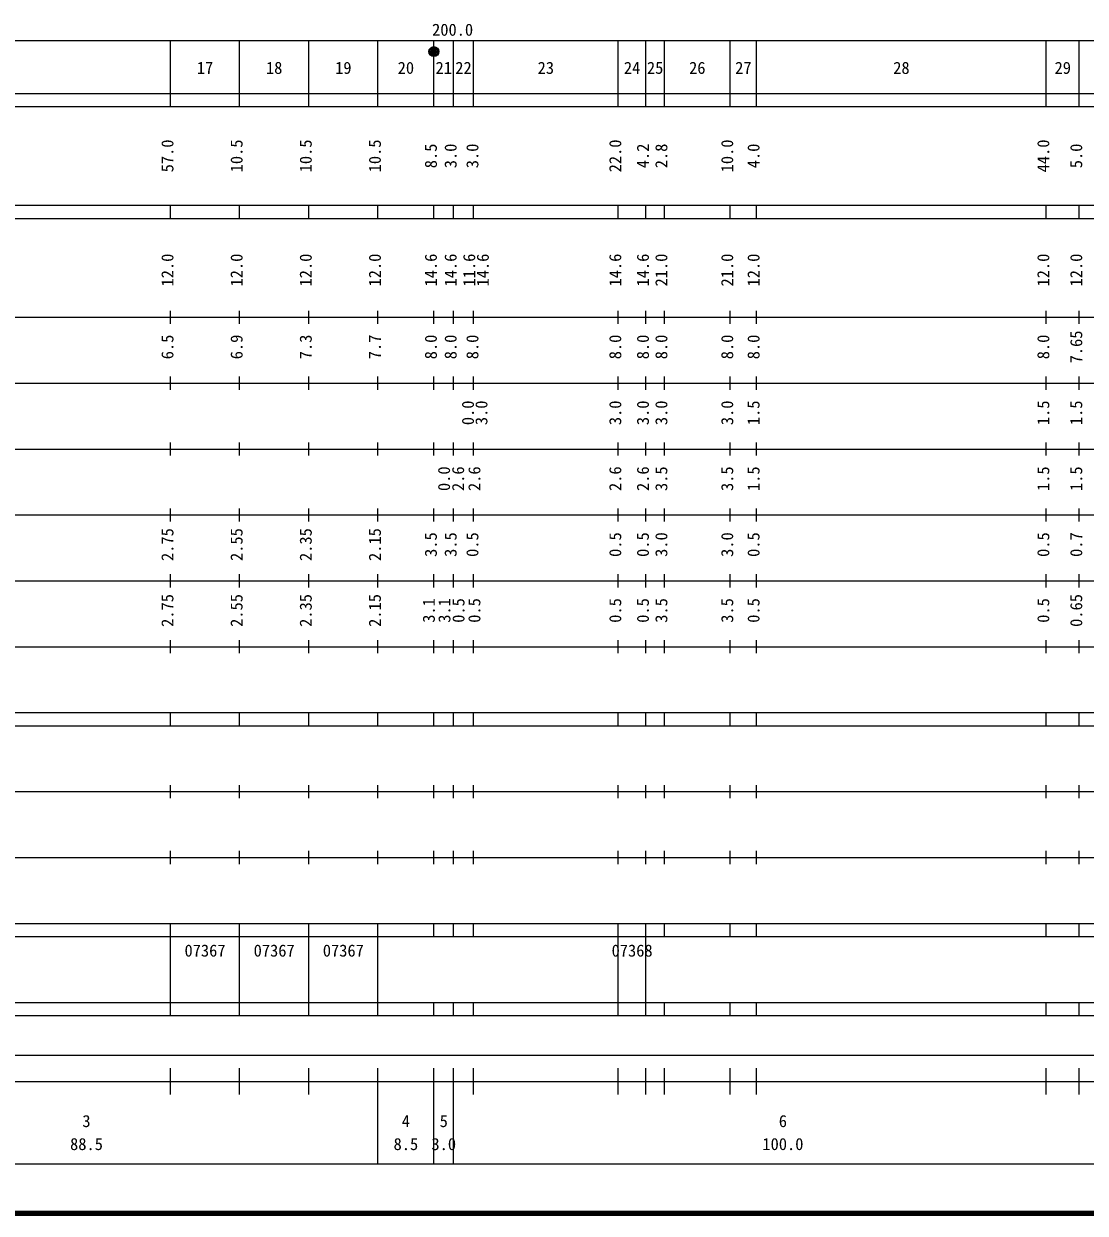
# Model space of a CAD drawing. Units: millimetres on the paper, enlarged 1000 times. Extents: x 40000 to 680000, y 20000 to 380000.
# Drawn here: x 202727 to 363906, y 20000 to 200558 of the extents above; entities that cross this region are included whole.
import ezdxf
from ezdxf.enums import TextEntityAlignment as Align

# ---------------------------------------------------------------- set-up
doc = ezdxf.new("R2010")
doc.units = ezdxf.units.MM
doc.header["$LTSCALE"] = 1000
doc.header["$PDMODE"] = 32
doc.header["$PDSIZE"] = 500
doc.layers.add('M-TTL', color=2, linetype='Continuous', lineweight=140)
doc.layers.add('M-TTL-BAND', color=7, linetype='Continuous', lineweight=13)
doc.styles.add('ＭＳ ゴシック', font='')
doc.styles.get('ＭＳ ゴシック').set_extended_font_data('MS Gothic')

msp = doc.modelspace()

# ---------------------------------------------------------------- linework, layer by layer
at = {"layer": 'M-TTL'}
msp.add_line((40000, 20000), (680000, 20000), dxfattribs=at)
at = {"layer": 'M-TTL-BAND'}
for p, q in [((68000, 198000), (579000, 198000)), ((225000, 188000), (225000, 198000)), ((235500, 188000), (235500, 198000)), ((246000, 188000), (246000, 198000)), ((256500, 188000), (256500, 198000)), ((265000, 188000), (265000, 198000)), ((268000, 188000), (268000, 198000)), ((271000, 188000), (271000, 198000)), ((293000, 188000), (293000, 198000)), ((297200, 188000), (297200, 198000)), ((300000, 188000), (300000, 198000)), ((310000, 188000), (310000, 198000)), ((314000, 188000), (314000, 198000)), ((358000, 188000), (358000, 198000)), ((363000, 188000), (363000, 198000)), ((40000, 190000), (579000, 190000)), ((40000, 188000), (579000, 188000)), ((40000, 173000), (579000, 173000)), ((225000, 171000), (225000, 173000)), ((235500, 171000), (235500, 173000)), ((246000, 171000), (246000, 173000)), ((256500, 171000), (256500, 173000)), ((265000, 171000), (265000, 173000)), ((268000, 171000), (268000, 173000)), ((271000, 171000), (271000, 173000)), ((293000, 171000), (293000, 173000)), ((297200, 171000), (297200, 173000)), ((300000, 171000), (300000, 173000)), ((310000, 171000), (310000, 173000)), ((314000, 171000), (314000, 173000)), ((358000, 171000), (358000, 173000)), ((363000, 171000), (363000, 173000)), ((40000, 171000), (579000, 171000)), ((40000, 156000), (579000, 156000)), ((225000, 155000), (225000, 157000)), ((235500, 155000), (235500, 157000)), ((246000, 155000), (246000, 157000)), ((256500, 155000), (256500, 157000)), ((265000, 155000), (265000, 157000)), ((268000, 155000), (268000, 157000)), ((271000, 155000), (271000, 157000)), ((293000, 155000), (293000, 157000)), ((297200, 155000), (297200, 157000)), ((300000, 155000), (300000, 157000)), ((310000, 155000), (310000, 157000)), ((314000, 155000), (314000, 157000)), ((358000, 155000), (358000, 157000)), ((363000, 155000), (363000, 157000)), ((225000, 145000), (225000, 147000)), ((235500, 145000), (235500, 147000)), ((246000, 145000), (246000, 147000)), ((256500, 145000), (256500, 147000)), ((265000, 145000), (265000, 147000)), ((268000, 145000), (268000, 147000)), ((271000, 145000), (271000, 147000)), ((293000, 145000), (293000, 147000)), ((297200, 145000), (297200, 147000)), ((300000, 145000), (300000, 147000)), ((310000, 145000), (310000, 147000)), ((314000, 145000), (314000, 147000)), ((358000, 145000), (358000, 147000)), ((363000, 145000), (363000, 147000)), ((46000, 146000), (579000, 146000)), ((52000, 136000), (579000, 136000)), ((225000, 135000), (225000, 137000)), ((235500, 135000), (235500, 137000)), ((246000, 135000), (246000, 137000)), ((256500, 135000), (256500, 137000)), ((265000, 135000), (265000, 137000)), ((268000, 135000), (268000, 137000)), ((271000, 135000), (271000, 137000)), ((293000, 135000), (293000, 137000)), ((297200, 135000), (297200, 137000)), ((300000, 135000), (300000, 137000)), ((310000, 135000), (310000, 137000)), ((314000, 135000), (314000, 137000)), ((358000, 135000), (358000, 137000)), ((363000, 135000), (363000, 137000)), ((225000, 125000), (225000, 127000)), ((235500, 125000), (235500, 127000)), ((246000, 125000), (246000, 127000)), ((256500, 125000), (256500, 127000)), ((265000, 125000), (265000, 127000)), ((268000, 125000), (268000, 127000)), ((271000, 125000), (271000, 127000)), ((293000, 125000), (293000, 127000)), ((297200, 125000), (297200, 127000)), ((300000, 125000), (300000, 127000)), ((310000, 125000), (310000, 127000)), ((314000, 125000), (314000, 127000)), ((358000, 125000), (358000, 127000)), ((363000, 125000), (363000, 127000)), ((46000, 126000), (579000, 126000)), ((52000, 116000), (579000, 116000)), ((225000, 115000), (225000, 117000)), ((235500, 115000), (235500, 117000)), ((246000, 115000), (246000, 117000)), ((256500, 115000), (256500, 117000)), ((265000, 115000), (265000, 117000)), ((268000, 115000), (268000, 117000)), ((271000, 115000), (271000, 117000)), ((293000, 115000), (293000, 117000)), ((297200, 115000), (297200, 117000)), ((300000, 115000), (300000, 117000)), ((310000, 115000), (310000, 117000)), ((314000, 115000), (314000, 117000)), ((358000, 115000), (358000, 117000)), ((363000, 115000), (363000, 117000)), ((225000, 105000), (225000, 107000)), ((235500, 105000), (235500, 107000)), ((246000, 105000), (246000, 107000)), ((256500, 105000), (256500, 107000)), ((265000, 105000), (265000, 107000)), ((268000, 105000), (268000, 107000)), ((271000, 105000), (271000, 107000)), ((293000, 105000), (293000, 107000)), ((297200, 105000), (297200, 107000)), ((300000, 105000), (300000, 107000)), ((310000, 105000), (310000, 107000)), ((314000, 105000), (314000, 107000)), ((358000, 105000), (358000, 107000)), ((363000, 105000), (363000, 107000)), ((46000, 106000), (579000, 106000)), ((40000, 96000), (579000, 96000)), ((225000, 94000), (225000, 96000)), ((235500, 94000), (235500, 96000)), ((246000, 94000), (246000, 96000)), ((256500, 94000), (256500, 96000)), ((265000, 94000), (265000, 96000)), ((268000, 94000), (268000, 96000)), ((271000, 94000), (271000, 96000)), ((293000, 94000), (293000, 96000)), ((297200, 94000), (297200, 96000)), ((300000, 94000), (300000, 96000)), ((310000, 94000), (310000, 96000)), ((314000, 94000), (314000, 96000)), ((358000, 94000), (358000, 96000)), ((363000, 94000), (363000, 96000)), ((40000, 94000), (579000, 94000)), ((225000, 83000), (225000, 85000)), ((235500, 83000), (235500, 85000)), ((246000, 83000), (246000, 85000)), ((256500, 83000), (256500, 85000)), ((265000, 83000), (265000, 85000)), ((268000, 83000), (268000, 85000)), ((271000, 83000), (271000, 85000)), ((293000, 83000), (293000, 85000)), ((297200, 83000), (297200, 85000)), ((300000, 83000), (300000, 85000)), ((310000, 83000), (310000, 85000)), ((314000, 83000), (314000, 85000)), ((358000, 83000), (358000, 85000)), ((363000, 83000), (363000, 85000)), ((49000, 84000), (579000, 84000)), ((225000, 73000), (225000, 75000)), ((235500, 73000), (235500, 75000)), ((246000, 73000), (246000, 75000)), ((256500, 73000), (256500, 75000)), ((265000, 73000), (265000, 75000)), ((268000, 73000), (268000, 75000)), ((271000, 73000), (271000, 75000)), ((293000, 73000), (293000, 75000)), ((297200, 73000), (297200, 75000)), ((300000, 73000), (300000, 75000)), ((310000, 73000), (310000, 75000)), ((314000, 73000), (314000, 75000)), ((358000, 73000), (358000, 75000)), ((363000, 73000), (363000, 75000)), ((40000, 74000), (579000, 74000)), ((40000, 64000), (579000, 64000)), ((225000, 62000), (225000, 64000)), ((235500, 62000), (235500, 64000)), ((246000, 62000), (246000, 64000)), ((256500, 62000), (256500, 64000)), ((265000, 62000), (265000, 64000)), ((268000, 62000), (268000, 64000)), ((271000, 62000), (271000, 64000)), ((293000, 62000), (293000, 64000)), ((297200, 62000), (297200, 64000)), ((300000, 62000), (300000, 64000)), ((310000, 62000), (310000, 64000)), ((314000, 62000), (314000, 64000)), ((358000, 62000), (358000, 64000)), ((363000, 62000), (363000, 64000)), ((40000, 62000), (579000, 62000)), ((225000, 52000), (225000, 62000)), ((225000, 52000), (225000, 62000)), ((235500, 52000), (235500, 62000)), ((235500, 52000), (235500, 62000)), ((246000, 52000), (246000, 62000)), ((246000, 52000), (246000, 62000)), ((256500, 52000), (256500, 62000)), ((293000, 52000), (293000, 62000)), ((297200, 52000), (297200, 62000)), ((40000, 52000), (579000, 52000)), ((225000, 50000), (225000, 52000)), ((235500, 50000), (235500, 52000)), ((246000, 50000), (246000, 52000)), ((256500, 50000), (256500, 52000)), ((265000, 50000), (265000, 52000)), ((268000, 50000), (268000, 52000)), ((271000, 50000), (271000, 52000)), ((293000, 50000), (293000, 52000)), ((297200, 50000), (297200, 52000)), ((300000, 50000), (300000, 52000)), ((310000, 50000), (310000, 52000)), ((314000, 50000), (314000, 52000)), ((358000, 50000), (358000, 52000)), ((363000, 50000), (363000, 52000)), ((40000, 50000), (579000, 50000)), ((71000, 44000), (565000, 44000)), ((225000, 38000), (225000, 42000)), ((235500, 38000), (235500, 42000)), ((246000, 38000), (246000, 42000)), ((256500, 27500), (256500, 42000)), ((265000, 27500), (265000, 42000)), ((268000, 27500), (268000, 42000)), ((271000, 38000), (271000, 42000)), ((293000, 38000), (293000, 42000)), ((297200, 38000), (297200, 42000)), ((300000, 38000), (300000, 42000)), ((310000, 38000), (310000, 42000)), ((314000, 38000), (314000, 42000)), ((358000, 38000), (358000, 42000)), ((363000, 38000), (363000, 42000)), ((40000, 40000), (579000, 40000)), ((68000, 27500), (579000, 27500))]:
    msp.add_line(p, q, dxfattribs=at)
for radius in [750, 600, 450, 300, 150, 20]:
    msp.add_circle((265000, 196342), radius, dxfattribs=at)
msp.add_point((265000, 196342), dxfattribs=at)

# ---------------------------------------------------------------- texts
at = {"layer": 'M-TTL-BAND', "style": 'ＭＳ ゴシック'}
for s, p in [('200.0', (267844, 198195)), ('17', (230250, 192405)), ('18', (240750, 192405)), ('19', (251250, 192405)), ('20', (260750, 192405)), ('21', (266500, 192405)), ('22', (269500, 192405)), ('23', (282000, 192405)), ('24', (295100, 192405)), ('25', (298600, 192405)), ('26', (305000, 192405)), ('27', (312000, 192405)), ('28', (336000, 192405)), ('29', (360500, 192405)), ('07367', (230250, 58405)), ('07367', (240750, 58405)), ('07367', (251250, 58405)), ('07368', (295100, 58405)), ('3', (212250, 32523)), ('4', (260750, 32523)), ('5', (266500, 32523)), ('6', (318000, 32523)), ('88.5', (212250, 29033)), ('8.5', (260750, 29033)), ('3.0', (266500, 29033)), ('100.0', (318000, 29033))]:
    msp.add_text(s, height=1833, dxfattribs=at).set_placement(p, align=Align.BOTTOM_CENTER)
for s, p in [('57.0', (226000, 180500)), ('10.5', (236500, 180500)), ('10.5', (247000, 180500)), ('10.5', (257500, 180500)), ('22.0', (294000, 180500)), ('10.0', (311000, 180500)), ('44.0', (359000, 180500)), ('8.5', (266000, 180500)), ('3.0', (269000, 180500)), ('3.0', (272308, 180500)), ('4.2', (298200, 180500)), ('2.8', (301000, 180500)), ('4.0', (315000, 180500)), ('5.0', (364000, 180500)), ('12.0', (226000, 163174)), ('12.0', (236500, 163174)), ('12.0', (247000, 163174)), ('12.0', (257500, 163174)), ('14.6', (266000, 163174)), ('14.6', (269000, 163174)), ('11.6', (271821, 163174)), ('14.6', (273889, 163174)), ('14.6', (294000, 163174)), ('14.6', (298200, 163174)), ('21.0', (301000, 163174)), ('21.0', (311000, 163174)), ('12.0', (315000, 163174)), ('12.0', (359000, 163174)), ('12.0', (364000, 163174)), ('7.65', (364000, 151500)), ('6.5', (226000, 151500)), ('6.9', (236500, 151500)), ('7.3', (247000, 151500)), ('7.7', (257500, 151500)), ('8.0', (266000, 151500)), ('8.0', (269000, 151500)), ('8.0', (272308, 151500)), ('8.0', (294000, 151500)), ('8.0', (298200, 151500)), ('8.0', (301000, 151500)), ('8.0', (311000, 151500)), ('8.0', (315000, 151500)), ('8.0', (359000, 151500)), ('0.0', (271628, 141500)), ('3.0', (273678, 141500)), ('3.0', (294000, 141500)), ('3.0', (298200, 141500)), ('3.0', (301000, 141500)), ('3.0', (311000, 141500)), ('1.5', (315000, 141500)), ('1.5', (359000, 141500)), ('1.5', (364000, 141500)), ('0.0', (268000, 131500)), ('2.6', (270135, 131500)), ('2.6', (272609, 131500)), ('2.6', (294000, 131500)), ('2.6', (298200, 131500)), ('3.5', (301000, 131500)), ('3.5', (311000, 131500)), ('1.5', (315000, 131500)), ('1.5', (359000, 131500)), ('1.5', (364000, 131500)), ('2.75', (226000, 121500)), ('2.55', (236500, 121500)), ('2.35', (247000, 121500)), ('2.15', (257500, 121500)), ('3.5', (266000, 121500)), ('3.5', (269000, 121500)), ('0.5', (272308, 121500)), ('0.5', (294000, 121500)), ('0.5', (298200, 121500)), ('3.0', (301000, 121500)), ('3.0', (311000, 121500)), ('0.5', (315000, 121500)), ('0.5', (359000, 121500)), ('0.7', (364000, 121500)), ('2.75', (226000, 111500)), ('2.55', (236500, 111500)), ('2.35', (247000, 111500)), ('2.15', (257500, 111500)), ('0.65', (364000, 111500)), ('3.1', (265691, 111500)), ('3.1', (268060, 111500)), ('0.5', (270195, 111500)), ('0.5', (272609, 111500)), ('0.5', (294000, 111500)), ('0.5', (298200, 111500)), ('3.5', (301000, 111500)), ('3.5', (311000, 111500)), ('0.5', (315000, 111500)), ('0.5', (359000, 111500))]:
    msp.add_text(s, height=1833, rotation=90, dxfattribs=at).set_placement(p, align=Align.BOTTOM_CENTER)

doc.saveas('drawing.dxf')
